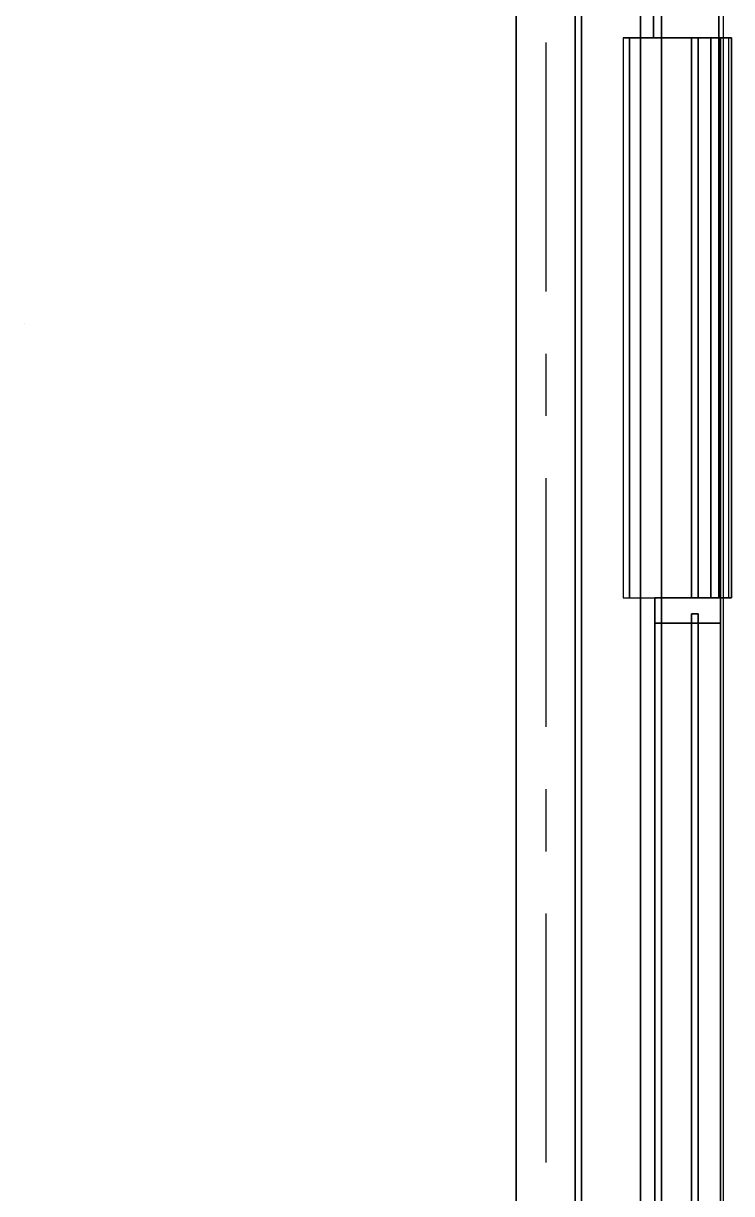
# Model space of a CAD drawing. Header units: metres. Extents: x 114 to 218, y 8 to 180.
# Drawn here: x 196.45 to 203.27, y 33.58 to 44.86 of the extents above; entities that cross this region are included whole.
import ezdxf

# ---------------------------------------------------------------- set-up
doc = ezdxf.new("R2010")
doc.units = ezdxf.units.M
doc.header["$MEASUREMENT"] = 0
for name, color, linetype in [('A-2D-GLAZ', 7, 'Continuous'), ('A-2D-GLAZ-CWMG', 7, 'Continuous'), ('A-2D-WALL', 7, 'Continuous'), ('A-3D-GLAZ-CURT', 7, 'Continuous'), ('A-3D-GLAZ-CWMG', 7, 'Continuous'), ('A-3D-WALL', 7, 'Continuous'), ('A_GRID', 7, 'Continuous'), ('E-LIGHT', 7, 'Continuous'), ('S-3D-BEAM', 7, 'Continuous'), ('S-3D-SLAB', 7, 'Continuous'), ('S-3D-WALL', 7, 'Continuous')]:
    doc.layers.add(name, color=color, linetype=linetype)

msp = doc.modelspace()

# ---------------------------------------------------------------- linework, layer by layer
at = {"layer": 'A-2D-GLAZ', "color": 9, "true_color": 0xbababa}
msp.add_lwpolyline([(202.89, 39.172), (202.89, 32.758), (202.952, 32.758), (202.952, 39.172), (202.89, 39.172)], dxfattribs=at)
at = {"layer": 'A-2D-GLAZ-CWMG', "color": 9, "true_color": 0xbababa}
for points in [[(203.152, 44.725), (203.152, 44.971), (202.521, 44.971)], [(202.521, 44.848), (202.521, 44.725), (203.152, 44.725)], [(203.167, 39.326), (202.536, 39.326), (202.536, 39.08), (203.167, 39.08), (203.167, 39.326)], [(202.536, 32.85), (202.536, 39.08)], [(203.167, 26.251), (203.167, 39.08)]]:
    msp.add_lwpolyline(points, dxfattribs=at)
at = {"layer": 'A-2D-WALL', "color": 9, "true_color": 0xbababa}
for points in [[(203.275, 39.326), (203.275, 44.725), (202.229, 44.725), (202.229, 39.326), (203.275, 39.326)], [(202.29, 44.725), (202.29, 39.326)], [(202.89, 44.725), (202.89, 39.326)], [(202.952, 44.725), (202.952, 39.326)], [(202.952, 44.725), (202.952, 39.326)], [(203.152, 44.725), (203.152, 39.326)], [(203.167, 44.725), (203.167, 39.326)], [(203.244, 44.725), (203.244, 39.326)]]:
    msp.add_lwpolyline(points, dxfattribs=at)
at = {"layer": 'A-3D-GLAZ-CURT', "color": 131, "true_color": 0x7fffff}
for points in [[(202.89, 32.758), (202.952, 32.758), (202.952, 39.172), (202.952, 32.758), (202.89, 32.758)], [(202.89, 39.172), (202.952, 39.172), (202.89, 39.172), (202.89, 32.758), (202.89, 39.172)], [(202.89, 39.172), (202.89, 39.172)], [(202.89, 39.172), (202.952, 39.172), (202.952, 32.758), (202.89, 32.758), (202.952, 32.758), (202.952, 39.172), (202.89, 39.172), (202.89, 32.758), (202.89, 39.172)], [(202.89, 39.172), (202.89, 39.172)], [(202.952, 39.172), (202.952, 39.172)], [(202.952, 39.172), (202.952, 39.172)], [(202.952, 39.172), (202.952, 39.172)]]:
    msp.add_lwpolyline(points, dxfattribs=at)
at = {"layer": 'A-3D-GLAZ-CWMG', "color": 8, "true_color": 0x808080}
for points in [[(202.521, 44.725), (202.521, 51.324)], [(202.521, 44.725), (202.521, 51.324)], [(203.152, 44.725), (203.152, 51.324)], [(203.152, 51.324), (203.152, 44.725)], [(202.521, 51.078), (202.521, 44.725), (202.521, 51.078)], [(203.152, 44.725), (203.152, 51.078), (203.152, 44.725)], [(203.152, 44.725), (202.521, 44.725), (202.521, 44.971), (203.152, 44.971), (203.152, 44.725), (203.152, 44.971), (202.521, 44.971), (202.521, 44.725), (203.152, 44.725)], [(203.152, 44.725), (202.521, 44.725), (202.521, 44.971), (203.152, 44.971), (203.152, 44.725), (203.152, 44.971), (202.521, 44.971), (202.521, 44.725), (203.152, 44.725)], [(202.521, 44.725), (202.521, 44.725)], [(202.521, 44.725), (202.521, 44.725)], [(202.521, 44.725), (202.521, 44.725)], [(202.521, 44.725), (202.521, 44.725)], [(203.152, 44.725), (202.521, 44.725), (203.152, 44.725)], [(202.521, 44.725), (202.521, 44.725)], [(202.521, 44.725), (202.521, 44.725)], [(203.152, 44.725), (202.521, 44.725), (203.152, 44.725)], [(202.521, 44.725), (202.521, 44.725)], [(202.521, 44.725), (202.521, 44.725)], [(203.152, 44.725), (203.152, 44.725)], [(203.152, 44.725), (203.152, 44.725)], [(203.152, 44.725), (203.152, 44.725)], [(203.152, 44.725), (203.152, 44.725)], [(202.536, 39.326), (202.536, 39.326)], [(203.167, 39.326), (203.167, 39.08), (202.536, 39.08), (202.536, 39.326), (203.167, 39.326), (202.536, 39.326), (202.536, 39.08), (203.167, 39.08), (203.167, 39.326)], [(202.536, 39.326), (202.536, 39.326)], [(202.536, 39.326), (202.536, 39.326)], [(203.167, 39.326), (203.167, 39.08), (202.536, 39.08), (202.536, 39.326), (203.167, 39.326), (202.536, 39.326), (202.536, 39.08), (203.167, 39.08), (203.167, 39.326)], [(202.536, 39.326), (202.536, 39.326), (202.536, 32.727), (203.167, 32.727), (202.536, 32.727), (202.536, 39.326)], [(203.167, 39.326), (202.536, 39.326), (203.167, 39.326)], [(202.536, 39.326), (202.536, 39.326)], [(202.536, 39.326), (202.536, 39.326)], [(203.167, 39.326), (202.536, 39.326), (202.536, 32.727), (203.167, 32.727), (203.167, 39.326), (203.167, 32.727), (202.536, 32.727), (202.536, 39.326), (203.167, 39.326)], [(202.536, 39.326), (202.536, 39.326)], [(202.536, 39.326), (202.536, 39.326)], [(203.167, 39.326), (203.167, 39.326)], [(203.167, 39.326), (203.167, 39.326)], [(203.167, 32.727), (203.167, 39.326), (203.167, 32.727)], [(203.167, 39.326), (203.167, 39.326)], [(203.167, 39.326), (203.167, 39.326)], [(202.536, 39.08), (202.536, 39.08)], [(202.536, 39.08), (202.536, 39.08)], [(202.536, 39.08), (202.536, 39.08)], [(202.536, 39.08), (202.536, 39.08)], [(203.167, 39.08), (203.167, 39.08)], [(203.167, 39.08), (203.167, 39.08)], [(203.167, 39.08), (203.167, 39.08)], [(203.167, 39.08), (203.167, 39.08)]]:
    msp.add_lwpolyline(points, dxfattribs=at)
at = {"layer": 'A-3D-WALL', "color": 113, "true_color": 0x6edda5}
for points in [[(202.29, 39.326), (202.89, 39.326), (202.89, 44.725), (202.29, 44.725), (202.229, 44.725), (202.229, 39.326), (202.29, 39.326), (202.29, 44.725)], [(202.229, 44.725), (202.229, 39.326)], [(202.229, 44.725), (203.275, 44.725), (202.229, 44.725), (202.229, 39.326), (203.275, 39.326), (203.275, 44.725), (203.275, 39.326), (203.275, 44.725), (203.275, 39.326)], [(202.229, 44.725), (202.229, 44.725)], [(202.229, 44.725), (202.229, 44.725)], [(202.29, 44.725), (202.29, 44.725)], [(202.952, 39.326), (202.952, 44.725), (202.89, 44.725)], [(202.89, 39.326), (202.952, 39.326), (202.952, 44.725)], [(202.89, 44.725), (202.89, 44.725)], [(203.152, 39.326), (203.167, 39.326), (203.167, 44.725), (203.152, 44.725), (202.952, 44.725)], [(202.952, 39.326), (203.152, 39.326), (203.152, 44.725)], [(202.952, 44.725), (202.952, 44.725)], [(202.952, 44.725), (202.952, 44.725)], [(202.952, 44.725), (202.952, 44.725)], [(203.075, 39.326), (203.075, 44.725)], [(203.075, 44.725), (203.075, 39.326), (203.275, 39.326)], [(203.275, 44.725), (203.075, 44.725), (203.275, 44.725)], [(203.075, 44.725), (203.075, 44.725)], [(203.075, 44.725), (203.075, 44.725)], [(203.152, 44.725), (203.152, 44.725)], [(203.244, 44.725), (203.167, 44.725)], [(203.167, 44.725), (203.167, 44.725)], [(203.275, 39.326), (203.275, 44.725), (203.244, 44.725), (203.244, 39.326), (203.275, 39.326)], [(203.244, 44.725), (203.244, 44.725)], [(203.275, 44.725), (203.275, 44.725)], [(203.275, 44.725), (203.275, 44.725)], [(203.275, 44.725), (203.275, 44.725)], [(202.229, 39.326), (202.229, 39.326), (203.275, 39.326), (203.075, 39.326)], [(202.229, 39.326), (202.229, 39.326)], [(202.229, 39.326), (202.229, 39.326)], [(202.29, 39.326), (202.29, 39.326)], [(202.89, 39.326), (202.89, 39.326)], [(202.952, 39.326), (202.952, 39.326)], [(202.952, 39.326), (202.952, 39.326)], [(203.075, 39.326), (203.075, 39.326)], [(203.152, 39.326), (203.152, 39.326)], [(203.167, 39.326), (203.244, 39.326)], [(203.167, 39.326), (203.167, 39.326)], [(203.244, 39.326), (203.244, 39.326)], [(203.275, 39.326), (203.275, 39.326)], [(203.275, 39.326), (203.275, 39.326)]]:
    msp.add_lwpolyline(points, dxfattribs=at)
at = {"layer": 'A_GRID', "color": 1, "true_color": 0xff0000}
for points in [[(201.49, 42.279), (201.49, 44.679)], [(201.49, 41.079), (201.49, 41.679)], [(201.49, 38.08), (201.49, 40.48)], [(201.49, 36.88), (201.49, 37.48)], [(201.49, 33.881), (201.49, 36.28)]]:
    msp.add_lwpolyline(points, dxfattribs=at)
at = {"layer": 'E-LIGHT', "color": 5, "true_color": 0x0000ff}
msp.add_lwpolyline([(196.46, 41.972), (196.46, 41.972)], dxfattribs=at)
at = {"layer": 'S-3D-BEAM', "color": 4, "true_color": 0x00ffff}
for points in [[(201.198, 78.719), (201.198, 24.267), (201.198, 78.719)], [(202.398, 24.267), (201.198, 24.267), (201.198, 24.267), (201.198, 78.719), (202.398, 78.719), (202.398, 24.267)], [(201.198, 24.267), (202.398, 24.267), (202.398, 24.267), (202.398, 78.719), (201.198, 78.719), (201.198, 24.267)], [(201.198, 78.719), (201.198, 24.267), (201.198, 78.719)], [(201.767, 24.267), (201.198, 24.267), (201.198, 24.267), (201.198, 78.719), (201.767, 78.719), (201.767, 24.267)], [(201.767, 24.267), (201.198, 24.267), (201.767, 24.267), (201.767, 24.267), (201.767, 78.719), (201.198, 78.719), (201.198, 24.267), (202.398, 24.267), (201.829, 24.267)], [(201.767, 78.719), (201.767, 24.267), (201.767, 78.719)], [(201.829, 24.267), (202.398, 24.267), (202.398, 24.267), (202.398, 78.719), (201.829, 78.719), (201.829, 24.267)], [(201.829, 78.719), (201.829, 24.267), (201.829, 78.719)], [(202.398, 24.267), (201.829, 24.267), (201.829, 24.267), (201.829, 78.719), (202.398, 78.719), (202.398, 24.267)], [(202.398, 78.719), (202.398, 24.267), (202.398, 78.719)], [(202.398, 78.719), (202.398, 24.267), (202.398, 78.719)]]:
    msp.add_lwpolyline(points, dxfattribs=at)
at = {"layer": 'S-3D-SLAB', "color": 51, "true_color": 0xffff7f}
for points in [[(126.489, 23.467), (126.489, 163.072), (202.598, 163.072), (202.598, 106.867), (197.506, 106.867), (197.506, 104.498), (198.106, 104.498), (198.106, 100.484), (197.506, 100.484), (197.506, 79.672), (202.598, 79.672), (202.598, 23.467), (126.489, 23.467)], [(202.598, 23.467), (202.598, 79.672), (197.506, 79.672), (197.506, 100.484), (198.106, 100.484), (198.106, 104.498), (197.506, 104.498), (197.506, 106.867), (202.598, 106.867)]]:
    msp.add_lwpolyline(points, dxfattribs=at)
at = {"layer": 'S-3D-WALL', "color": 81, "true_color": 0x9fff7f}
for points in [[(202.598, 23.467), (126.489, 23.467), (126.489, 22.867), (203.198, 22.867), (203.198, 80.272), (198.106, 80.272), (198.106, 106.267), (203.198, 106.267), (203.198, 163.672), (126.489, 163.672), (126.489, 163.072)], [(126.489, 22.867), (126.489, 23.467), (202.598, 23.467), (202.598, 79.672), (197.506, 79.672), (197.506, 106.867), (202.598, 106.867), (202.598, 163.072), (126.489, 163.072), (126.489, 163.672), (126.489, 163.672)], [(202.398, 23.667), (126.489, 23.667), (126.489, 22.867), (203.198, 22.867), (203.198, 80.272), (198.106, 80.272), (198.106, 106.267), (203.198, 106.267), (203.198, 163.672), (126.489, 163.672), (126.489, 162.872)], [(126.489, 22.867), (126.489, 23.667), (202.398, 23.667), (202.398, 79.472), (197.291, 79.472), (197.291, 107.067), (202.398, 107.067), (202.398, 162.872), (126.489, 162.872), (126.489, 163.672), (126.489, 163.672)], [(203.198, 22.867), (203.198, 80.272)], [(203.198, 22.867), (203.198, 80.272)], [(202.598, 23.467), (202.598, 79.672)], [(202.398, 23.667), (202.398, 79.472)]]:
    msp.add_lwpolyline(points, dxfattribs=at)

doc.saveas('drawing.dxf')
